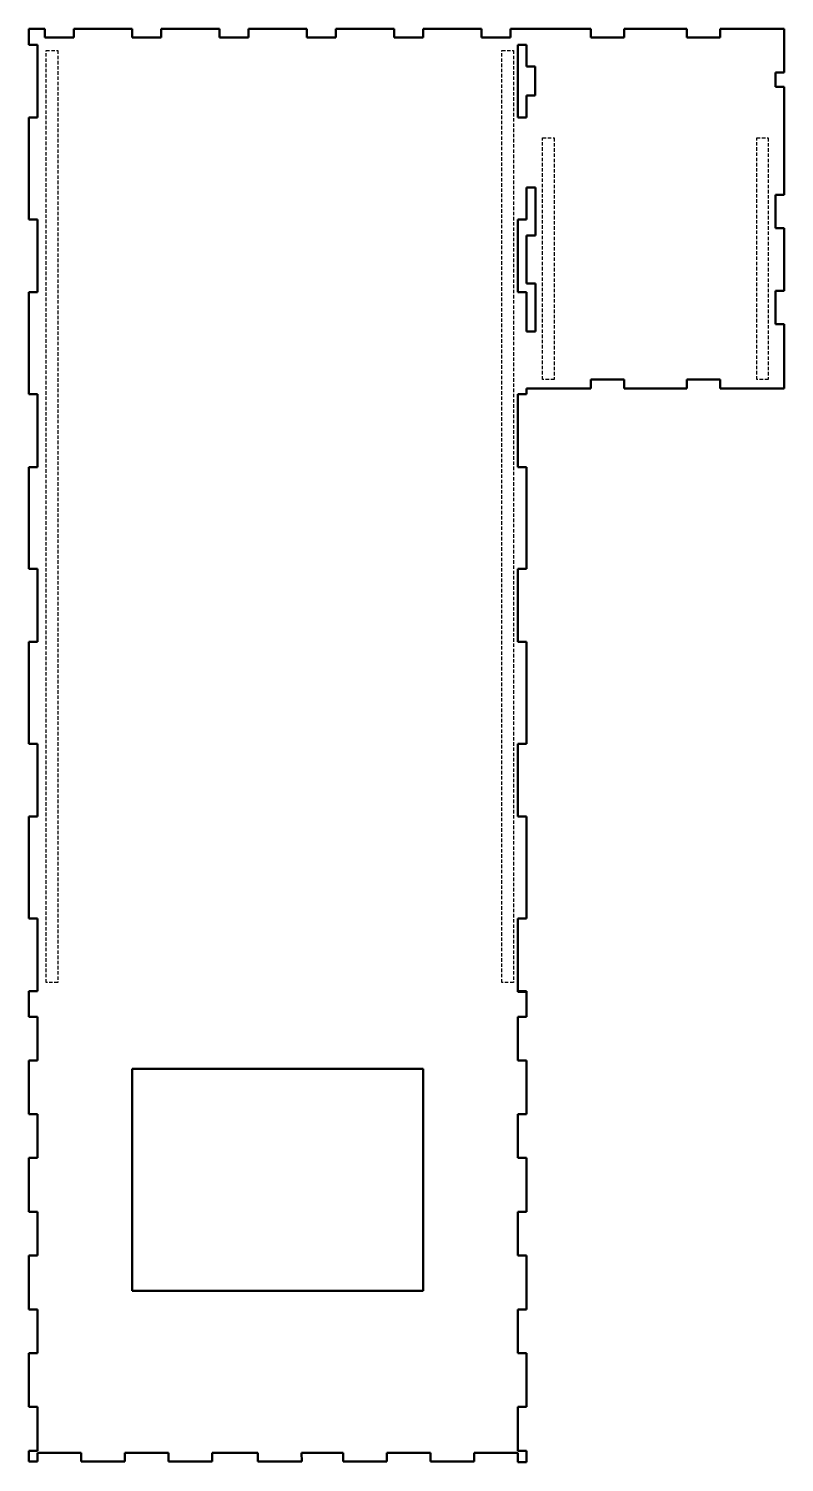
# Model space of a CAD drawing. Header units: millimetres. Extents: x -1222 to 1481, y -552 to 892.
# Drawn here: x -1222 to -703, y -549 to 435 of the extents above; entities that cross this region are included whole.
import ezdxf

# ---------------------------------------------------------------- set-up
doc = ezdxf.new("R2010")
doc.units = ezdxf.units.MM
doc.header["$LTSCALE"] = 0.75
doc.linetypes.add('HIDDEN2', pattern=[4.7625, 3.175, -1.5875])
doc.layers.add('Hidden', color=7, linetype='HIDDEN2', lineweight=25)
doc.layers.add('Visible', color=7, linetype='Continuous', lineweight=50)

msp = doc.modelspace()

# ---------------------------------------------------------------- linework, layer by layer
at = {"layer": 'Hidden'}
for p, q in [((-1209.892376, 420.326253), (-1201.892376, 420.326253)), ((-1209.892376, -219.673747), (-1209.892376, 420.326253)), ((-1201.892376, 420.326253), (-1201.892376, -219.673747)), ((-896.892376, 420.326253), (-888.892376, 420.326253)), ((-896.892376, -219.673747), (-896.892376, 420.326253)), ((-888.892376, 420.326253), (-888.892376, -219.673747)), ((-868.892376, 360.326253), (-860.892376, 360.326253)), ((-868.892376, 194.326253), (-868.892376, 360.326253)), ((-860.892376, 360.326253), (-860.892376, 194.326253)), ((-721.892376, 360.326253), (-713.892376, 360.326253)), ((-721.892376, 194.326253), (-721.892376, 360.326253)), ((-713.892376, 360.326253), (-713.892376, 194.326253)), ((-860.892376, 194.326253), (-868.892376, 194.326253)), ((-713.892376, 194.326253), (-721.892376, 194.326253)), ((-1221.878057, -225.673085), (-1221.879022, -243.150463)), ((-1201.892376, -219.673747), (-1209.892376, -219.673747)), ((-888.892376, -219.673747), (-896.892376, -219.673747))]:
    msp.add_line(p, q, dxfattribs=at)
at = {"layer": 'Visible'}
for p, q in [((-1221.892376, 435.326253), (-1221.892376, 424.326253)), ((-1210.892376, 435.326253), (-1221.892376, 435.326253)), ((-1210.892376, 429.326253), (-1210.892376, 435.326253)), ((-1190.892376, 435.326253), (-1190.892376, 429.326253)), ((-1150.892376, 435.326253), (-1190.892376, 435.326253)), ((-1150.892376, 429.326253), (-1150.892376, 435.326253)), ((-1130.892376, 435.326253), (-1130.892376, 429.326253)), ((-1090.892376, 435.326253), (-1130.892376, 435.326253)), ((-1090.892376, 429.326253), (-1090.892376, 435.326253)), ((-1070.892376, 435.326253), (-1070.892376, 429.326253)), ((-1030.892376, 435.326253), (-1070.892376, 435.326253)), ((-1030.892376, 429.326253), (-1030.892376, 435.326253)), ((-1010.892376, 435.326253), (-1010.892376, 429.326253)), ((-970.892376, 435.326253), (-1010.892376, 435.326253)), ((-970.892376, 429.326253), (-970.892376, 435.326253)), ((-950.892376, 435.326253), (-950.892376, 429.326253)), ((-910.892376, 435.326253), (-950.892376, 435.326253)), ((-910.892376, 429.326253), (-910.892376, 435.326253)), ((-890.892376, 435.326253), (-890.892376, 429.326253)), ((-835.892376, 435.326253), (-890.892376, 435.326253)), ((-835.892376, 429.326253), (-835.892376, 435.326253)), ((-812.892376, 435.326253), (-812.892376, 429.326253)), ((-769.892376, 435.326253), (-812.892376, 435.326253)), ((-769.892376, 429.326253), (-769.892376, 435.326253)), ((-746.892376, 435.326253), (-746.892376, 429.326253)), ((-702.892376, 435.326253), (-746.892376, 435.326253)), ((-702.892376, 405.326253), (-702.892376, 435.326253)), ((-1221.892376, 424.326253), (-1215.892376, 424.326253)), ((-1215.892376, 424.326253), (-1215.892376, 374.326253)), ((-1190.892376, 429.326253), (-1210.892376, 429.326253)), ((-1130.892376, 429.326253), (-1150.892376, 429.326253)), ((-1070.892376, 429.326253), (-1090.892376, 429.326253)), ((-1010.892376, 429.326253), (-1030.892376, 429.326253)), ((-950.892376, 429.326253), (-970.892376, 429.326253)), ((-890.892376, 429.326253), (-910.892376, 429.326253)), ((-885.892376, 424.326253), (-879.892376, 424.326253)), ((-885.892376, 374.326253), (-885.892376, 424.326253)), ((-879.892376, 424.326253), (-879.892376, 409.326253)), ((-812.892376, 429.326253), (-835.892376, 429.326253)), ((-746.892376, 429.326253), (-769.892376, 429.326253)), ((-879.892376, 409.326253), (-873.95442, 409.326253)), ((-873.95442, 409.326253), (-873.95442, 389.326253)), ((-708.892376, 405.326253), (-702.892376, 405.326253)), ((-708.892376, 395.326253), (-708.892376, 405.326253)), ((-702.892376, 395.326253), (-708.892376, 395.326253)), ((-702.892376, 321.326253), (-702.892376, 395.326253)), ((-879.95442, 389.326253), (-879.892376, 374.326253)), ((-873.95442, 389.326253), (-879.95442, 389.326253)), ((-1221.892376, 374.326253), (-1221.892376, 304.326253)), ((-1215.892376, 374.326253), (-1221.892376, 374.326253)), ((-879.892376, 374.326253), (-885.892376, 374.326253)), ((-879.892376, 326.326253), (-873.892376, 326.326253)), ((-879.892376, 304.326253), (-879.892376, 326.326253)), ((-873.892376, 326.326253), (-873.892376, 298.326253)), ((-708.892376, 321.326253), (-702.892376, 321.326253)), ((-708.892376, 298.326253), (-708.892376, 321.326253)), ((-1221.892376, 304.326253), (-1215.892376, 304.326253)), ((-1215.892376, 304.326253), (-1215.892376, 254.326253)), ((-885.892376, 304.326253), (-879.892376, 304.326253)), ((-885.892376, 254.326253), (-885.892376, 304.326253)), ((-873.892376, 298.326253), (-873.861325, 293.326253)), ((-702.892376, 298.326253), (-708.892376, 298.326253)), ((-702.892376, 255.326253), (-702.892376, 298.326253)), ((-879.892376, 293.326253), (-879.892376, 260.326253)), ((-873.861325, 293.326253), (-879.892376, 293.326253)), ((-879.892376, 260.326253), (-873.892376, 260.326253)), ((-873.892376, 260.326253), (-873.892376, 227.326253)), ((-1221.892376, 254.326253), (-1221.892376, 184.326253)), ((-1215.892376, 254.326253), (-1221.892376, 254.326253)), ((-879.892376, 254.326253), (-885.892376, 254.326253)), ((-879.892376, 227.326253), (-879.892376, 254.326253)), ((-708.892376, 255.326253), (-702.892376, 255.326253)), ((-708.892376, 232.326253), (-708.892376, 255.326253)), ((-873.892376, 227.326253), (-879.892376, 227.326253)), ((-702.892376, 232.326253), (-708.892376, 232.326253)), ((-702.892376, 188.326253), (-702.892376, 232.326253)), ((-879.892376, 188.326253), (-835.892376, 188.326253)), ((-879.892376, 184.326253), (-879.892376, 188.326253)), ((-835.892376, 194.326253), (-812.892376, 194.326253)), ((-835.892376, 188.326253), (-835.892376, 194.326253)), ((-812.892376, 194.326253), (-812.892376, 188.326253)), ((-812.892376, 188.326253), (-769.892376, 188.326253)), ((-769.892376, 194.326253), (-746.892376, 194.326253)), ((-769.892376, 188.326253), (-769.892376, 194.326253)), ((-746.892376, 194.326253), (-746.892376, 188.326253)), ((-746.892376, 188.326253), (-702.892376, 188.326253)), ((-1221.892376, 184.326253), (-1215.892376, 184.326253)), ((-1215.892376, 184.326253), (-1215.892376, 134.326253)), ((-885.892376, 184.326253), (-879.892376, 184.326253)), ((-885.892376, 134.326253), (-885.892376, 184.326253)), ((-1221.892376, 134.326253), (-1221.892376, 64.326253)), ((-1215.892376, 134.326253), (-1221.892376, 134.326253)), ((-879.892376, 134.326253), (-885.892376, 134.326253)), ((-879.892376, 64.326253), (-879.892376, 134.326253)), ((-1221.892376, 64.326253), (-1215.892376, 64.326253)), ((-1215.892376, 64.326253), (-1215.892376, 14.326253)), ((-885.892376, 64.326253), (-879.892376, 64.326253)), ((-885.892376, 14.326253), (-885.892376, 64.326253)), ((-1221.892376, 14.326253), (-1221.892376, -55.673747)), ((-1215.892376, 14.326253), (-1221.892376, 14.326253)), ((-879.892376, 14.326253), (-885.892376, 14.326253)), ((-879.892376, -55.673747), (-879.892376, 14.326253)), ((-1221.892376, -55.673747), (-1215.892376, -55.673747)), ((-1215.892376, -55.673747), (-1215.892376, -105.673747)), ((-885.892376, -55.673747), (-879.892376, -55.673747)), ((-885.892376, -105.673747), (-885.892376, -55.673747)), ((-1221.892376, -105.673747), (-1221.892376, -175.673747)), ((-1215.892376, -105.673747), (-1221.892376, -105.673747)), ((-879.892376, -105.673747), (-885.892376, -105.673747)), ((-879.892376, -175.673747), (-879.892376, -105.673747)), ((-1221.892376, -175.673747), (-1215.892376, -175.673747)), ((-1215.892376, -175.673747), (-1215.892376, -225.673085)), ((-885.892376, -175.673747), (-879.892376, -175.673747)), ((-885.892376, -226.150794), (-885.892376, -175.673747)), ((-1221.892376, -225.673085), (-1221.879022, -243.150463)), ((-1215.892376, -225.673085), (-1221.892376, -225.673085)), ((-1221.878056, -225.650463), (-1221.878057, -225.673085)), ((-1215.892376, -225.650793), (-1221.878056, -225.650463)), ((-879.892404, -225.650463), (-885.892376, -225.650463)), ((-879.892376, -226.150463), (-885.892376, -226.150794)), ((-879.892376, -226.150463), (-879.892404, -225.650463)), ((-879.891438, -243.150463), (-879.892376, -226.150463)), ((-1221.879022, -243.150463), (-1215.879022, -243.150794)), ((-1215.879022, -243.150794), (-1215.880677, -273.150794)), ((-885.891438, -243.150794), (-879.891438, -243.150463)), ((-885.889783, -273.150794), (-885.891438, -243.150794)), ((-1221.880677, -273.150463), (-1221.882719, -310.150463)), ((-1215.880677, -273.150794), (-1221.880677, -273.150463)), ((-879.889783, -273.150463), (-885.889783, -273.150794)), ((-879.887741, -310.150463), (-879.889783, -273.150463)), ((-1150.892376, -431.444187), (-1150.892376, -278.881504)), ((-1150.892376, -278.881504), (-950.892376, -278.881504)), ((-950.892376, -278.881504), (-950.892376, -431.444187)), ((-1221.882719, -310.150463), (-1215.882719, -310.150794)), ((-1215.882719, -310.150794), (-1215.884374, -340.150794)), ((-885.887741, -310.150794), (-879.887741, -310.150463)), ((-885.886086, -340.150794), (-885.887741, -310.150794)), ((-1221.884374, -340.150463), (-1221.886416, -377.150463)), ((-1215.884374, -340.150794), (-1221.884374, -340.150463)), ((-879.886086, -340.150463), (-885.886086, -340.150794)), ((-879.884044, -377.150463), (-879.886086, -340.150463)), ((-1221.886416, -377.150463), (-1215.886416, -377.150794)), ((-1215.886416, -377.150794), (-1215.888071, -407.150794)), ((-885.884044, -377.150794), (-879.884044, -377.150463)), ((-885.882389, -407.150794), (-885.884044, -377.150794)), ((-1221.888071, -407.150463), (-1221.890113, -444.150463)), ((-1215.888071, -407.150794), (-1221.888071, -407.150463)), ((-879.882389, -407.150463), (-885.882389, -407.150794)), ((-879.880347, -444.150463), (-879.882389, -407.150463)), ((-950.892376, -431.444187), (-1150.892376, -431.444187)), ((-1221.890113, -444.150463), (-1215.890113, -444.150794)), ((-1215.890113, -444.150794), (-1215.891768, -474.150794)), ((-885.880347, -444.150794), (-879.880347, -444.150463)), ((-885.878692, -474.150794), (-885.880347, -444.150794)), ((-1221.891768, -474.150463), (-1221.89381, -511.150462)), ((-1215.891768, -474.150794), (-1221.891768, -474.150463)), ((-879.878692, -474.150463), (-885.878692, -474.150794)), ((-879.87665, -511.150462), (-879.878692, -474.150463)), ((-1221.89381, -511.150462), (-1215.89381, -511.150794)), ((-1215.89381, -511.150794), (-1215.895465, -541.150793)), ((-885.87665, -511.150794), (-879.87665, -511.150462)), ((-885.874995, -541.150793), (-885.87665, -511.150794)), ((-1221.895465, -541.150462), (-1221.892376, -548.673795)), ((-1215.895465, -541.150793), (-1221.895465, -541.150462)), ((-879.874995, -541.150462), (-885.874995, -541.150793)), ((-879.874553, -549.1506), (-879.874995, -541.150462)), ((-1221.892376, -548.673795), (-1215.892376, -548.673795)), ((-1215.892376, -542.673747), (-1185.892376, -542.673747)), ((-1215.892376, -548.673795), (-1215.892376, -542.673747)), ((-1185.892376, -542.673747), (-1185.892376, -548.673747)), ((-1185.892376, -548.673747), (-1155.892376, -548.673747)), ((-1155.892376, -542.673747), (-1125.892376, -542.673747)), ((-1155.892376, -548.673747), (-1155.892376, -542.673747)), ((-1125.892376, -542.673747), (-1125.892376, -548.673747)), ((-1125.892376, -548.673747), (-1095.892376, -548.673747)), ((-1095.892376, -542.673747), (-1064.392376, -542.673747)), ((-1095.892376, -548.673747), (-1095.892376, -542.673747)), ((-1064.392376, -542.673747), (-1064.392376, -548.673747)), ((-1064.392376, -548.673747), (-1034.392376, -548.673747)), ((-1034.406758, -542.673747), (-1005.892376, -542.673747)), ((-1034.392376, -548.673747), (-1034.406758, -542.673747)), ((-1005.892376, -542.673747), (-1005.892376, -548.673747)), ((-1005.892376, -548.673747), (-975.892376, -548.673747)), ((-975.892376, -542.673747), (-945.892376, -542.673747)), ((-975.892376, -548.673747), (-975.892376, -542.673747)), ((-945.892376, -542.673747), (-945.892376, -548.673747)), ((-945.892376, -548.673747), (-915.892376, -548.673747)), ((-915.892376, -542.673747), (-885.874553, -542.673747)), ((-915.892376, -548.673747), (-915.892376, -542.673747)), ((-885.874553, -542.673747), (-885.874553, -549.1506)), ((-885.874553, -549.1506), (-879.874553, -549.1506))]:
    msp.add_line(p, q, dxfattribs=at)

doc.saveas('drawing.dxf')
